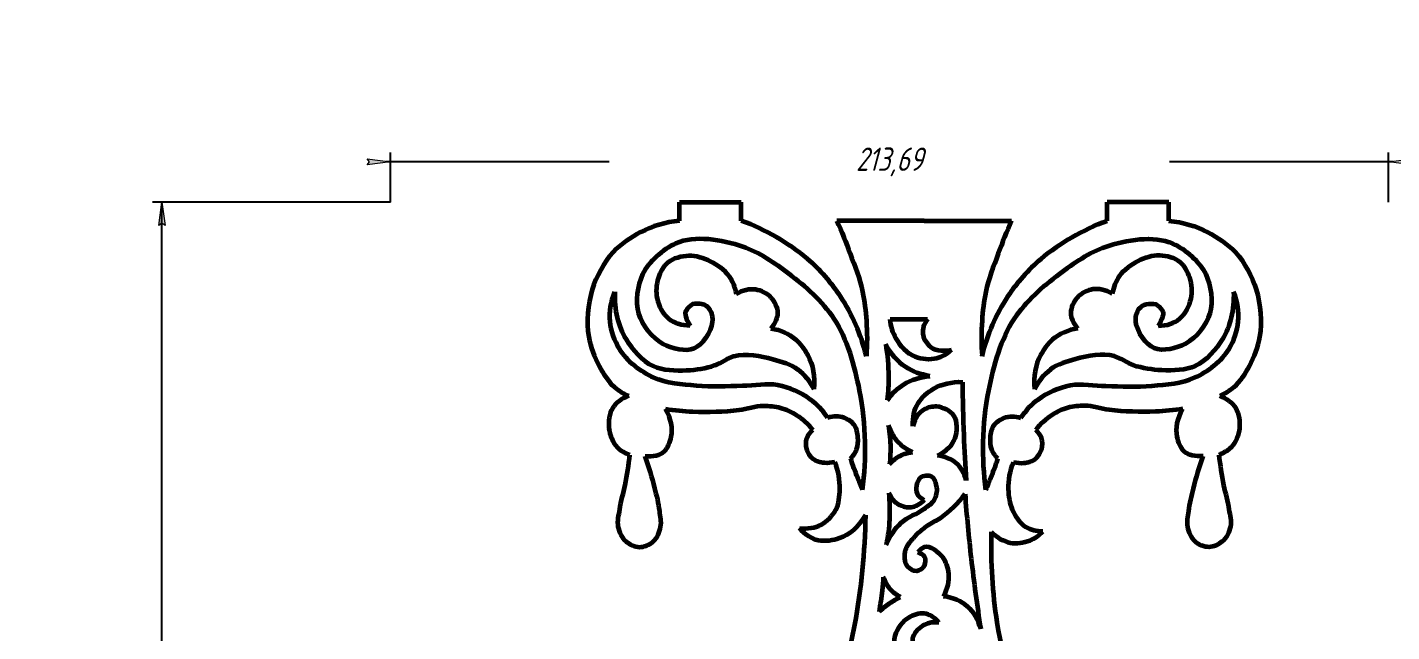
# Model space of a CAD drawing. Header units: millimetres. Extents: x -62 to 553, y -34 to 392.
# Drawn here: x -62 to 230.1, y 262.2 to 391.6 of the extents above; entities that cross this region are included whole.
import ezdxf

# ---------------------------------------------------------------- set-up
doc = ezdxf.new("R2010")
doc.units = ezdxf.units.MM
doc.linetypes.add('K5LT32768', pattern=[0])
doc.linetypes.add('K5LT_THIN', pattern=[0])
doc.styles.add('KDIMTEXTSTYLE', font='GOST_AU.SHX', dxfattribs={"width": 0.96, "oblique": 15, "height": 5})
doc.dimstyles.new('KDIMSTYLE (1.00)', dxfattribs={"dimtxt": 5, "dimasz": 1, "dimexe": 2, "dimexo": 0, "dimgap": 1, "dimtad": 1, "dimtxsty": 'KDIMTEXTSTYLE', "dimsah": 1, "dimcen": 0, "dimdle": 1, "dimadec": 0, "dimazin": 0, "dimtfac": 0.667, "dimtmove": 0, "dimatfit": 3, "dimfxl": 1, "dimtvp": 1, "dimtolj": 1, "dimtzin": 0, "dimarcsym": 0})

# ---------------------------------------------------------------- blocks, each defined once
blk = doc.blocks.new('KDIMARROW_01')
blk.add_hatch(color=0).paths.add_polyline_path([(0, 0), (-5, 0.66), (-4.5, 0), (-5, -0.66)])
at = {"color": 0, "linetype": 'K5LT_THIN', "lineweight": 18}
for p, q in [((-4.5, 0), (-5, 0.66)), ((-5, 0.66), (0, 0)), ((0, 0), (-5, -0.66)), ((-5, -0.66), (-4.5, 0)), ((0, 0), (-1, 0))]:
    blk.add_line(p, q, dxfattribs=at)

msp = doc.modelspace()

# ---------------------------------------------------------------- linework, layer by layer
at = {"color": 30, "linetype": 'K5LT32768', "lineweight": 60, "true_color": 0xff8000}
for p, q in [((77.609, 350.207), (77.609, 354.207)), ((77.609, 354.207), (90.857, 354.207)), ((90.857, 350.207), (90.857, 354.207)), ((169.179, 350.207), (169.179, 354.207)), ((182.427, 354.207), (169.179, 354.207)), ((182.427, 350.207), (182.427, 354.207)), ((130.018, 350.207), (111.316, 350.207)), ((130.018, 350.207), (148.72, 350.207)), ((122.709, 329.099), (130.709, 329.099))]:
    msp.add_line(p, q, dxfattribs=at)
for points, knots in [([(77.609, 350.207), (74.589, 349.872), (71.808, 349.052), (69.268, 347.746), (67.139, 346.651), (65.002, 345.179), (63.388, 343.438), (61.362, 341.253), (59.83, 338.284), (58.944, 335.439), (57.962, 332.285), (57.603, 328.579), (58.192, 325.32), (58.58, 323.174), (59.392, 320.966), (60.448, 319.03), (61.33, 317.414), (62.335, 315.696), (63.73, 314.518), (64.612, 313.772), (65.615, 313.157), (66.738, 312.672)], [0, 0, 0, 0, 1, 1, 1, 2, 2, 2, 3, 3, 3, 4, 4, 4, 5, 5, 5, 6, 6, 6, 7, 7, 7, 7]), ([(117.636, 321.213), (116.467, 325.903), (114.615, 330.16), (112.081, 333.985), (110.128, 336.932), (107.697, 339.739), (105.006, 342.057), (102.979, 343.803), (100.684, 345.316), (98.359, 346.662), (95.974, 348.043), (93.473, 349.225), (90.857, 350.207)], [0, 0, 0, 0, 1, 1, 1, 2, 2, 2, 3, 3, 3, 4, 4, 4, 4]), ([(111.316, 350.207), (112.345, 347.883), (113.296, 345.53), (114.17, 343.149), (115.155, 340.463), (116.242, 337.772), (116.829, 334.982), (117.257, 332.945), (117.489, 330.843), (117.636, 328.762), (117.813, 326.257), (117.813, 323.741), (117.636, 321.213)], [0, 0, 0, 0, 1, 1, 1, 2, 2, 2, 3, 3, 3, 4, 4, 4, 4]), ([(148.72, 350.207), (147.691, 347.883), (146.74, 345.53), (145.866, 343.149), (144.881, 340.463), (143.794, 337.772), (143.207, 334.982), (142.779, 332.945), (142.547, 330.843), (142.4, 328.762), (142.223, 326.257), (142.223, 323.741), (142.4, 321.213)], [0, 0, 0, 0, 1, 1, 1, 2, 2, 2, 3, 3, 3, 4, 4, 4, 4]), ([(142.4, 321.213), (143.569, 325.903), (145.421, 330.16), (147.955, 333.985), (149.908, 336.932), (152.339, 339.739), (155.03, 342.057), (157.057, 343.803), (159.352, 345.316), (161.677, 346.662), (164.062, 348.043), (166.563, 349.225), (169.179, 350.207)], [0, 0, 0, 0, 1, 1, 1, 2, 2, 2, 3, 3, 3, 4, 4, 4, 4]), ([(182.427, 350.207), (185.448, 349.872), (188.228, 349.052), (190.768, 347.746), (192.897, 346.651), (195.034, 345.179), (196.648, 343.438), (198.674, 341.253), (200.206, 338.284), (201.092, 335.439), (202.075, 332.285), (202.433, 328.579), (201.844, 325.32), (201.456, 323.174), (200.644, 320.966), (199.588, 319.03), (198.706, 317.414), (197.701, 315.696), (196.306, 314.518), (195.424, 313.772), (194.421, 313.157), (193.298, 312.672)], [0, 0, 0, 0, 1, 1, 1, 2, 2, 2, 3, 3, 3, 4, 4, 4, 5, 5, 5, 6, 6, 6, 7, 7, 7, 7]), ([(116.812, 292.573), (117.264, 295.985), (117.451, 299.391), (117.375, 302.79), (117.291, 306.474), (116.929, 310.219), (116.193, 313.817), (115.104, 319.14), (113.64, 324.835), (110.68, 329.274), (108.231, 332.946), (104.617, 336.121), (101.031, 338.824), (98.012, 341.101), (94.7, 343.473), (91.186, 344.633), (86.762, 346.093), (80.838, 347.183), (76.812, 345.322), (74.102, 344.07), (71.003, 341.465), (69.723, 338.726), (68.61, 336.345), (68.101, 332.844), (68.837, 330.357), (69.565, 327.894), (71.759, 325.053), (74.055, 323.859), (75.919, 322.89), (78.983, 322.123), (80.75, 322.875), (82.54, 323.636), (84.459, 326.323), (84.688, 328.486), (84.765, 329.216), (84.739, 330.119), (84.347, 330.791), (83.727, 331.856), (83.155, 332.156), (82.413, 332.318), (81.856, 332.439), (80.994, 332.515), (80.436, 332.301), (79.885, 332.091), (79.357, 331.487), (79.081, 331.058), (78.553, 330.239), (79.032, 329.095), (79.936, 327.687)], [0, 0, 0, 0, 1, 1, 1, 2, 2, 2, 3, 3, 3, 4, 4, 4, 5, 5, 5, 6, 6, 6, 7, 7, 7, 8, 8, 8, 9, 9, 9, 10, 10, 10, 11, 11, 11, 12, 12, 12, 13, 13, 13, 14, 14, 14, 15, 15, 15, 16, 16, 16, 16]), ([(143.224, 292.573), (142.772, 295.985), (142.585, 299.391), (142.662, 302.79), (142.745, 306.474), (143.107, 310.219), (143.843, 313.817), (144.932, 319.14), (146.397, 324.835), (149.356, 329.274), (151.805, 332.946), (155.419, 336.121), (159.005, 338.824), (162.024, 341.101), (165.336, 343.473), (168.85, 344.633), (173.274, 346.093), (179.198, 347.183), (183.224, 345.322), (185.934, 344.07), (189.033, 341.465), (190.313, 338.726), (191.426, 336.345), (191.935, 332.844), (191.199, 330.357), (190.471, 327.894), (188.277, 325.053), (185.981, 323.859), (184.117, 322.89), (181.053, 322.123), (179.286, 322.875), (177.496, 323.636), (175.577, 326.323), (175.348, 328.486), (175.271, 329.216), (175.298, 330.119), (175.689, 330.791), (176.309, 331.856), (176.881, 332.156), (177.624, 332.318), (178.18, 332.439), (179.042, 332.515), (179.6, 332.301), (180.151, 332.091), (180.679, 331.487), (180.955, 331.058), (181.483, 330.239), (181.004, 329.095), (180.1, 327.687)], [0, 0, 0, 0, 1, 1, 1, 2, 2, 2, 3, 3, 3, 4, 4, 4, 5, 5, 5, 6, 6, 6, 7, 7, 7, 8, 8, 8, 9, 9, 9, 10, 10, 10, 11, 11, 11, 12, 12, 12, 13, 13, 13, 14, 14, 14, 15, 15, 15, 16, 16, 16, 16]), ([(79.936, 327.687), (78.036, 327.738), (76.502, 328.236), (75.332, 329.181), (74.13, 330.152), (73.218, 331.955), (72.882, 333.509), (72.577, 334.921), (72.688, 336.635), (73.157, 338.019), (73.552, 339.188), (74.242, 340.492), (75.149, 341.271), (76.263, 342.228), (78.095, 342.705), (79.591, 342.759), (81.117, 342.815), (82.818, 342.236), (84.216, 341.546), (85.707, 340.81), (87.251, 339.707), (88.2, 338.363), (88.965, 337.28), (89.484, 336.013), (89.757, 334.562)], [0, 0, 0, 0, 1, 1, 1, 2, 2, 2, 3, 3, 3, 4, 4, 4, 5, 5, 5, 6, 6, 6, 7, 7, 7, 8, 8, 8, 8]), ([(180.1, 327.687), (182, 327.738), (183.535, 328.236), (184.704, 329.181), (185.906, 330.152), (186.818, 331.955), (187.154, 333.509), (187.46, 334.921), (187.348, 336.635), (186.879, 338.019), (186.484, 339.188), (185.794, 340.492), (184.887, 341.271), (183.773, 342.228), (181.941, 342.705), (180.445, 342.759), (178.919, 342.815), (177.218, 342.236), (175.82, 341.546), (174.329, 340.81), (172.785, 339.707), (171.836, 338.363), (171.071, 337.28), (170.552, 336.013), (170.279, 334.562)], [0, 0, 0, 0, 1, 1, 1, 2, 2, 2, 3, 3, 3, 4, 4, 4, 5, 5, 5, 6, 6, 6, 7, 7, 7, 8, 8, 8, 8]), ([(109.334, 308.003), (108.27, 309.561), (107.033, 310.873), (105.623, 311.939), (103.651, 313.43), (101.106, 314.488), (98.691, 314.967), (96.264, 315.449), (93.626, 314.834), (91.094, 314.809), (87.81, 314.776), (84.496, 314.528), (81.242, 314.848), (78.156, 315.152), (74.787, 315.304), (72.062, 316.589), (69.27, 317.906), (66.321, 320.117), (64.743, 322.762), (63.724, 324.469), (62.944, 326.624), (62.764, 328.617), (62.578, 330.684), (62.908, 332.794), (63.754, 334.948)], [0, 0, 0, 0, 1, 1, 1, 2, 2, 2, 3, 3, 3, 4, 4, 4, 5, 5, 5, 6, 6, 6, 7, 7, 7, 8, 8, 8, 8]), ([(63.754, 334.948), (63.627, 331.05), (64.432, 327.673), (66.167, 324.819), (67.524, 322.587), (69.613, 320.163), (71.944, 319.082), (74.022, 318.118), (76.754, 318.083), (79.145, 318.172), (81.17, 318.247), (83.277, 318.582), (85.199, 319.24), (86.609, 319.724), (87.866, 320.799), (89.274, 321.179), (91.886, 321.884), (94.961, 321.265), (97.622, 320.546), (99.461, 320.05), (101.474, 319.458), (102.964, 318.33), (104.37, 317.266), (105.517, 315.855), (106.406, 314.097)], [0, 0, 0, 0, 1, 1, 1, 2, 2, 2, 3, 3, 3, 4, 4, 4, 5, 5, 5, 6, 6, 6, 7, 7, 7, 8, 8, 8, 8]), ([(89.757, 334.562), (91.197, 335.4), (92.571, 335.72), (93.879, 335.524), (95.037, 335.349), (96.405, 334.653), (97.199, 333.784), (97.959, 332.95), (98.618, 331.584), (98.618, 330.486), (98.619, 329.37), (98.13, 328.256), (97.153, 327.143)], [0, 0, 0, 0, 1, 1, 1, 2, 2, 2, 3, 3, 3, 4, 4, 4, 4]), ([(150.702, 308.003), (151.766, 309.561), (153.003, 310.873), (154.413, 311.939), (156.385, 313.43), (158.93, 314.488), (161.345, 314.967), (163.772, 315.449), (166.41, 314.834), (168.942, 314.809), (172.226, 314.776), (175.54, 314.528), (178.794, 314.848), (181.881, 315.152), (185.249, 315.304), (187.974, 316.589), (190.766, 317.906), (193.715, 320.117), (195.293, 322.762), (196.312, 324.469), (197.092, 326.624), (197.272, 328.617), (197.458, 330.684), (197.128, 332.794), (196.283, 334.948)], [0, 0, 0, 0, 1, 1, 1, 2, 2, 2, 3, 3, 3, 4, 4, 4, 5, 5, 5, 6, 6, 6, 7, 7, 7, 8, 8, 8, 8]), ([(196.283, 334.948), (196.409, 331.05), (195.604, 327.673), (193.869, 324.819), (192.512, 322.587), (190.423, 320.163), (188.092, 319.082), (186.014, 318.118), (183.282, 318.083), (180.891, 318.172), (178.866, 318.247), (176.759, 318.582), (174.838, 319.24), (173.427, 319.724), (172.17, 320.799), (170.762, 321.179), (168.15, 321.884), (165.075, 321.265), (162.414, 320.546), (160.575, 320.05), (158.562, 319.458), (157.072, 318.33), (155.666, 317.266), (154.519, 315.855), (153.63, 314.097)], [0, 0, 0, 0, 1, 1, 1, 2, 2, 2, 3, 3, 3, 4, 4, 4, 5, 5, 5, 6, 6, 6, 7, 7, 7, 8, 8, 8, 8]), ([(170.279, 334.562), (168.839, 335.4), (167.465, 335.72), (166.158, 335.524), (164.999, 335.349), (163.631, 334.653), (162.837, 333.784), (162.077, 332.95), (161.418, 331.584), (161.418, 330.486), (161.417, 329.37), (161.906, 328.256), (162.883, 327.143)], [0, 0, 0, 0, 1, 1, 1, 2, 2, 2, 3, 3, 3, 4, 4, 4, 4]), ([(135.878, 322.563), (134.886, 321.629), (133.822, 321.011), (132.684, 320.708), (131.273, 320.332), (129.45, 320.509), (128.113, 321.039), (126.437, 321.705), (124.878, 323.4), (123.965, 325.015), (123.287, 326.216), (122.868, 327.577), (122.709, 329.099)], [0, 0, 0, 0, 1, 1, 1, 2, 2, 2, 3, 3, 3, 4, 4, 4, 4]), ([(130.709, 329.099), (129.951, 328.024), (129.629, 326.985), (129.743, 325.982), (129.84, 325.126), (130.395, 324.085), (130.988, 323.491), (132.049, 322.429), (133.679, 322.119), (135.878, 322.563)], [0, 0, 0, 0, 1, 1, 1, 2, 2, 2, 3, 3, 3, 3]), ([(97.153, 327.143), (99.284, 326.788), (101.07, 325.994), (102.511, 324.762), (103.554, 323.87), (104.459, 322.617), (105.098, 321.396), (106.215, 319.264), (106.651, 316.831), (106.406, 314.097)], [0, 0, 0, 0, 1, 1, 1, 2, 2, 2, 3, 3, 3, 3]), ([(162.883, 327.143), (160.752, 326.788), (158.966, 325.994), (157.525, 324.762), (156.482, 323.87), (155.577, 322.617), (154.938, 321.396), (153.821, 319.264), (153.385, 316.831), (153.63, 314.097)], [0, 0, 0, 0, 1, 1, 1, 2, 2, 2, 3, 3, 3, 3]), ([(121.766, 323.771), (122.161, 321.496), (122.366, 319.217), (122.383, 316.934), (122.396, 315.211), (122.301, 313.486), (122.098, 311.759)], [0, 0, 0, 0, 1, 1, 1, 2, 2, 2, 2]), ([(131.214, 316.934), (129.254, 317.243), (127.529, 317.892), (126.039, 318.881), (124.29, 320.042), (122.865, 321.672), (121.766, 323.771)], [0, 0, 0, 0, 1, 1, 1, 2, 2, 2, 2]), ([(122.098, 311.759), (123.127, 313.193), (124.33, 314.332), (125.707, 315.178), (127.308, 316.161), (129.144, 316.746), (131.214, 316.934)], [0, 0, 0, 0, 1, 1, 1, 2, 2, 2, 2]), ([(127.606, 306.204), (127.522, 308.091), (127.886, 309.721), (128.698, 311.094), (129.444, 312.356), (130.789, 313.478), (132.069, 314.228), (133.818, 315.253), (135.86, 315.727), (138.194, 315.652)], [0, 0, 0, 0, 1, 1, 1, 2, 2, 2, 3, 3, 3, 3]), ([(138.194, 315.652), (138.23, 311.852), (138.325, 308.053), (138.479, 304.257), (138.61, 301.011), (138.784, 297.767), (139.001, 294.524)], [0, 0, 0, 0, 1, 1, 1, 2, 2, 2, 2]), ([(66.738, 312.672), (65.167, 312.078), (64.027, 311.217), (63.319, 310.089), (62.586, 308.92), (62.349, 307.126), (62.512, 305.721), (62.677, 304.309), (63.314, 302.645), (64.317, 301.638), (65, 300.951), (65.871, 300.429), (66.928, 300.071)], [0, 0, 0, 0, 1, 1, 1, 2, 2, 2, 3, 3, 3, 4, 4, 4, 4]), ([(193.298, 312.672), (194.869, 312.078), (196.009, 311.217), (196.717, 310.089), (197.45, 308.92), (197.687, 307.126), (197.524, 305.721), (197.359, 304.309), (196.722, 302.645), (195.72, 301.638), (195.036, 300.951), (194.165, 300.429), (193.108, 300.071)], [0, 0, 0, 0, 1, 1, 1, 2, 2, 2, 3, 3, 3, 4, 4, 4, 4]), ([(70.256, 299.792), (72.026, 299.612), (73.384, 299.942), (74.331, 300.781), (75.114, 301.475), (75.599, 302.832), (75.835, 303.907), (76.248, 305.797), (75.839, 307.788), (74.608, 309.881)], [0, 0, 0, 0, 1, 1, 1, 2, 2, 2, 3, 3, 3, 3]), ([(74.608, 309.881), (76.557, 309.602), (78.509, 309.417), (80.464, 309.327), (83.766, 309.175), (87.113, 309.287), (90.395, 309.683), (92.144, 309.895), (93.87, 310.559), (95.618, 310.554), (96.828, 310.55), (98.094, 310.442), (99.258, 310.119), (100.444, 309.789), (101.622, 309.235), (102.661, 308.576), (103.975, 307.74), (105.136, 306.672), (106.142, 305.371)], [0, 0, 0, 0, 1, 1, 1, 2, 2, 2, 3, 3, 3, 4, 4, 4, 5, 5, 5, 6, 6, 6, 6]), ([(132.876, 299.889), (134.822, 300.852), (136.073, 302.087), (136.627, 303.592), (137.137, 304.977), (137.194, 307.284), (136.39, 308.435), (135.695, 309.429), (133.996, 310.315), (132.686, 310.382), (131.829, 310.426), (130.761, 310.185), (130.018, 309.765), (128.852, 309.106), (128.048, 307.919), (127.606, 306.204)], [0, 0, 0, 0, 1, 1, 1, 2, 2, 2, 3, 3, 3, 4, 4, 4, 5, 5, 5, 5]), ([(185.428, 309.881), (183.479, 309.602), (181.527, 309.417), (179.572, 309.327), (176.27, 309.175), (172.923, 309.287), (169.641, 309.683), (167.892, 309.895), (166.166, 310.559), (164.418, 310.554), (163.208, 310.55), (161.942, 310.442), (160.778, 310.119), (159.592, 309.789), (158.414, 309.235), (157.376, 308.576), (156.061, 307.74), (154.9, 306.672), (153.894, 305.371)], [0, 0, 0, 0, 1, 1, 1, 2, 2, 2, 3, 3, 3, 4, 4, 4, 5, 5, 5, 6, 6, 6, 6]), ([(189.78, 299.792), (188.01, 299.612), (186.652, 299.942), (185.705, 300.781), (184.922, 301.475), (184.437, 302.832), (184.202, 303.907), (183.788, 305.797), (184.197, 307.788), (185.428, 309.881)], [0, 0, 0, 0, 1, 1, 1, 2, 2, 2, 3, 3, 3, 3]), ([(114.24, 299.259), (114.842, 299.845), (115.277, 300.491), (115.546, 301.198), (115.848, 301.992), (115.898, 302.954), (115.823, 303.809), (115.746, 304.682), (115.558, 305.692), (115.071, 306.381), (114.576, 307.082), (113.668, 307.662), (112.855, 307.964), (111.805, 308.354), (110.631, 308.368), (109.334, 308.003)], [0, 0, 0, 0, 1, 1, 1, 2, 2, 2, 3, 3, 3, 4, 4, 4, 5, 5, 5, 5]), ([(145.796, 299.259), (145.194, 299.845), (144.759, 300.491), (144.49, 301.198), (144.188, 301.992), (144.138, 302.954), (144.213, 303.809), (144.29, 304.682), (144.478, 305.692), (144.965, 306.381), (145.46, 307.082), (146.368, 307.662), (147.181, 307.964), (148.231, 308.354), (149.405, 308.368), (150.702, 308.003)], [0, 0, 0, 0, 1, 1, 1, 2, 2, 2, 3, 3, 3, 4, 4, 4, 5, 5, 5, 5]), ([(110.877, 298.507), (110.121, 298.298), (109.382, 298.232), (108.661, 298.31), (107.834, 298.398), (106.881, 298.645), (106.248, 299.141), (105.616, 299.635), (105.078, 300.494), (104.863, 301.277), (104.662, 302.007), (104.652, 302.939), (104.903, 303.651), (105.126, 304.287), (105.54, 304.86), (106.142, 305.371)], [0, 0, 0, 0, 1, 1, 1, 2, 2, 2, 3, 3, 3, 4, 4, 4, 5, 5, 5, 5]), ([(122.383, 306.394), (122.634, 304.78), (122.765, 303.164), (122.778, 301.546), (122.787, 300.377), (122.735, 299.208), (122.621, 298.037)], [0, 0, 0, 0, 1, 1, 1, 2, 2, 2, 2]), ([(127.511, 300.601), (126.335, 301.133), (125.338, 301.83), (124.52, 302.69), (123.561, 303.699), (122.849, 304.934), (122.383, 306.394)], [0, 0, 0, 0, 1, 1, 1, 2, 2, 2, 2]), ([(149.159, 298.507), (149.915, 298.298), (150.654, 298.232), (151.375, 298.31), (152.202, 298.398), (153.155, 298.645), (153.788, 299.141), (154.42, 299.635), (154.958, 300.494), (155.173, 301.277), (155.374, 302.007), (155.384, 302.939), (155.134, 303.651), (154.91, 304.287), (154.496, 304.86), (153.894, 305.371)], [0, 0, 0, 0, 1, 1, 1, 2, 2, 2, 3, 3, 3, 4, 4, 4, 5, 5, 5, 5]), ([(66.928, 300.071), (66.661, 297.88), (66.32, 295.703), (65.903, 293.54), (65.569, 291.803), (65.002, 290.106), (64.756, 288.357), (64.585, 287.141), (64.196, 285.831), (64.439, 284.677), (64.68, 283.538), (65.307, 282.215), (66.18, 281.473), (66.92, 280.844), (68.077, 280.299), (69.029, 280.286), (70.015, 280.271), (71.251, 280.812), (71.997, 281.473), (72.823, 282.203), (73.357, 283.52), (73.579, 284.638), (73.79, 285.702), (73.515, 286.889), (73.381, 288.001), (73.185, 289.643), (72.752, 291.26), (72.353, 292.868), (71.772, 295.206), (71.073, 297.514), (70.256, 299.792)], [0, 0, 0, 0, 1, 1, 1, 2, 2, 2, 3, 3, 3, 4, 4, 4, 5, 5, 5, 6, 6, 6, 7, 7, 7, 8, 8, 8, 9, 9, 9, 10, 10, 10, 10]), ([(103.31, 284.343), (105.074, 284.151), (106.613, 284.398), (107.926, 285.084), (109.182, 285.741), (110.405, 287), (111.075, 288.26), (111.752, 289.532), (111.899, 291.213), (111.945, 292.691), (112.007, 294.627), (111.65, 296.566), (110.877, 298.507)], [0, 0, 0, 0, 1, 1, 1, 2, 2, 2, 3, 3, 3, 4, 4, 4, 4]), ([(116.812, 292.573), (116.444, 293.438), (116.088, 294.309), (115.744, 295.184), (115.214, 296.531), (114.713, 297.89), (114.24, 299.259)], [0, 0, 0, 0, 1, 1, 1, 2, 2, 2, 2]), ([(122.621, 298.037), (123.156, 298.677), (123.757, 299.2), (124.425, 299.604), (125.331, 300.153), (126.36, 300.486), (127.511, 300.601)], [0, 0, 0, 0, 1, 1, 1, 2, 2, 2, 2]), ([(139.001, 294.524), (138.593, 296.159), (137.865, 297.425), (136.817, 298.322), (135.803, 299.19), (134.489, 299.713), (132.876, 299.889)], [0, 0, 0, 0, 1, 1, 1, 2, 2, 2, 2]), ([(143.224, 292.573), (143.592, 293.438), (143.948, 294.309), (144.292, 295.184), (144.822, 296.531), (145.323, 297.89), (145.796, 299.259)], [0, 0, 0, 0, 1, 1, 1, 2, 2, 2, 2]), ([(155.45, 283.631), (154.035, 283.627), (152.822, 283.931), (151.81, 284.541), (150.546, 285.302), (149.581, 286.871), (148.961, 288.26), (148.364, 289.599), (148.138, 291.213), (148.091, 292.691), (148.03, 294.627), (148.386, 296.566), (149.159, 298.507)], [0, 0, 0, 0, 1, 1, 1, 2, 2, 2, 3, 3, 3, 4, 4, 4, 4]), ([(193.108, 300.071), (193.375, 297.88), (193.716, 295.703), (194.133, 293.54), (194.467, 291.803), (195.034, 290.106), (195.28, 288.357), (195.452, 287.141), (195.84, 285.831), (195.597, 284.677), (195.356, 283.538), (194.73, 282.215), (193.856, 281.473), (193.116, 280.844), (191.959, 280.299), (191.007, 280.286), (190.021, 280.271), (188.785, 280.812), (188.039, 281.473), (187.214, 282.203), (186.679, 283.52), (186.457, 284.638), (186.246, 285.702), (186.522, 286.889), (186.655, 288.001), (186.851, 289.643), (187.284, 291.26), (187.683, 292.868), (188.264, 295.206), (188.963, 297.514), (189.78, 299.792)], [0, 0, 0, 0, 1, 1, 1, 2, 2, 2, 3, 3, 3, 4, 4, 4, 5, 5, 5, 6, 6, 6, 7, 7, 7, 8, 8, 8, 9, 9, 9, 10, 10, 10, 10]), ([(121.907, 280.768), (122.675, 282.623), (123.72, 284.19), (125.041, 285.469), (126.405, 286.789), (128.486, 287.321), (130.018, 288.508), (130.798, 289.111), (131.813, 289.633), (132.258, 290.454), (132.649, 291.176), (132.84, 292.198), (132.733, 293.018), (132.627, 293.827), (132.252, 295.001), (131.641, 295.345), (131.044, 295.68), (129.702, 295.582), (129.142, 295.115), (128.727, 294.769), (128.448, 294.027), (128.345, 293.439), (128.248, 292.888), (128.252, 292.19), (128.482, 291.708), (128.748, 291.15), (129.26, 290.72), (130.018, 290.416)], [0, 0, 0, 0, 1, 1, 1, 2, 2, 2, 3, 3, 3, 4, 4, 4, 5, 5, 5, 6, 6, 6, 7, 7, 7, 8, 8, 8, 9, 9, 9, 9]), ([(122.43, 291.926), (122.618, 290.02), (122.666, 288.121), (122.572, 286.229), (122.482, 284.402), (122.26, 282.582), (121.907, 280.768)], [0, 0, 0, 0, 1, 1, 1, 2, 2, 2, 2]), ([(122.43, 291.926), (122.96, 290.728), (123.695, 289.877), (124.635, 289.372), (125.371, 288.977), (126.401, 288.727), (127.218, 288.823), (128.216, 288.939), (129.149, 289.47), (130.018, 290.416)], [0, 0, 0, 0, 1, 1, 1, 2, 2, 2, 3, 3, 3, 3]), ([(128.644, 279.166), (129.305, 278.991), (129.763, 278.704), (130.018, 278.304), (130.34, 277.801), (130.299, 276.797), (130.018, 276.26), (129.746, 275.741), (128.97, 275.165), (128.413, 275.106), (127.782, 275.039), (126.871, 275.658), (126.435, 276.161), (125.744, 276.958), (125.748, 278.615), (126.039, 279.689), (126.289, 280.61), (127.075, 281.456), (127.721, 282.228), (128.572, 283.247), (129.638, 284.122), (130.721, 284.899), (131.61, 285.536), (132.661, 285.955), (133.557, 286.58), (135.536, 287.963), (137.271, 289.662), (138.763, 291.678)], [0, 0, 0, 0, 1, 1, 1, 2, 2, 2, 3, 3, 3, 4, 4, 4, 5, 5, 5, 6, 6, 6, 7, 7, 7, 8, 8, 8, 9, 9, 9, 9]), ([(138.763, 291.678), (139.106, 287.064), (139.539, 282.461), (140.062, 277.867), (140.637, 272.818), (141.32, 267.782), (142.113, 262.757)], [0, 0, 0, 0, 1, 1, 1, 2, 2, 2, 2]), ([(117.439, 287.144), (115.965, 284.604), (114.104, 282.945), (111.856, 282.167), (110.504, 281.699), (108.759, 281.405), (107.378, 281.72), (105.892, 282.058), (104.524, 282.93), (103.31, 284.343)], [0, 0, 0, 0, 1, 1, 1, 2, 2, 2, 3, 3, 3, 3]), ([(117.439, 287.144), (117.288, 279.182), (116.504, 271.341), (115.087, 263.621), (114.581, 260.864), (113.995, 258.105), (113.328, 255.36)], [0, 0, 0, 0, 1, 1, 1, 2, 2, 2, 2]), ([(144.388, 283.534), (144.198, 276.957), (144.6, 270.485), (145.593, 264.117), (147.022, 254.958), (150.056, 245.892), (153.552, 237.288), (156.793, 229.312), (160.974, 221.602), (165.448, 214.234), (171.326, 204.554), (178.597, 195.674), (185.713, 186.831), (193.215, 177.509), (202.62, 169.609), (209.424, 159.838), (215.69, 150.84), (222.155, 141.192), (225.423, 130.876), (228.581, 120.91), (230.131, 109.503), (229.115, 99.125), (228.157, 89.343), (224.743, 79.168), (220.254, 70.327), (216.337, 62.612), (210.869, 55.328), (204.994, 48.914), (199.025, 42.396), (191.85, 36.772), (184.647, 31.602), (175.482, 25.024), (165.637, 19.418), (155.111, 14.783)], [0, 0, 0, 0, 1, 1, 1, 2, 2, 2, 3, 3, 3, 4, 4, 4, 5, 5, 5, 6, 6, 6, 7, 7, 7, 8, 8, 8, 9, 9, 9, 10, 10, 10, 11, 11, 11, 11]), ([(144.388, 283.534), (145.624, 282.272), (146.961, 281.503), (148.4, 281.226), (149.732, 280.968), (151.373, 281.196), (152.659, 281.72), (153.673, 282.133), (154.603, 282.77), (155.45, 283.631)], [0, 0, 0, 0, 1, 1, 1, 2, 2, 2, 3, 3, 3, 3]), ([(134.182, 269.731), (135.077, 271.384), (135.442, 273.002), (135.276, 274.586), (135.15, 275.79), (134.72, 277.225), (133.977, 278.141), (133.094, 279.227), (131.231, 280.732), (130.018, 280.26), (129.544, 280.076), (129.086, 279.711), (128.644, 279.166)], [0, 0, 0, 0, 1, 1, 1, 2, 2, 2, 3, 3, 3, 4, 4, 4, 4]), ([(121.266, 273.85), (121.191, 272.894), (121.099, 271.94), (120.991, 270.988), (120.819, 269.464), (120.605, 267.946), (120.35, 266.432)], [0, 0, 0, 0, 1, 1, 1, 2, 2, 2, 2]), ([(124.838, 269.591), (124.08, 270.021), (123.423, 270.54), (122.869, 271.148), (122.175, 271.91), (121.641, 272.81), (121.266, 273.85)], [0, 0, 0, 0, 1, 1, 1, 2, 2, 2, 2]), ([(120.35, 266.432), (121.064, 267.102), (121.82, 267.712), (122.617, 268.263), (123.325, 268.753), (124.065, 269.196), (124.838, 269.591)], [0, 0, 0, 0, 1, 1, 1, 2, 2, 2, 2]), ([(142.113, 262.757), (141.561, 264.787), (140.626, 266.382), (139.31, 267.543), (137.986, 268.711), (136.277, 269.44), (134.182, 269.731)], [0, 0, 0, 0, 1, 1, 1, 2, 2, 2, 2]), ([(133.168, 264.12), (132.191, 265.259), (131.141, 265.903), (130.018, 266.052), (128.964, 266.192), (127.615, 265.724), (126.665, 265.163), (125.504, 264.476), (124.429, 263.137), (123.936, 261.911), (123.279, 260.281), (123.633, 258.007), (124.181, 256.267), (124.685, 254.665), (125.729, 253.059), (126.88, 251.82), (128.278, 250.315), (130.456, 249.585), (132.187, 248.385), (133.826, 247.248), (135.832, 246.357), (137.002, 244.826), (138.039, 243.471), (138.734, 241.845), (139.088, 239.949)], [0, 0, 0, 0, 1, 1, 1, 2, 2, 2, 3, 3, 3, 4, 4, 4, 5, 5, 5, 6, 6, 6, 7, 7, 7, 8, 8, 8, 8]), ([(133.168, 264.12), (131.963, 264.249), (130.913, 264.086), (130.018, 263.63), (129.031, 263.127), (127.953, 262.073), (127.625, 261.053), (127.321, 260.111), (127.518, 258.767), (127.919, 257.814), (128.318, 256.866), (129.168, 255.839), (130.018, 255.348), (131.312, 254.601), (132.955, 254.621), (134.947, 255.409)], [0, 0, 0, 0, 1, 1, 1, 2, 2, 2, 3, 3, 3, 4, 4, 4, 5, 5, 5, 5])]:
    msp.add_open_spline(points, degree=3, knots=knots, dxfattribs=at)

# ---------------------------------------------------------------- dimensions: what is measured, and where the dimension line sits
at = {"color": 7}
msp.add_linear_dim(base=(15.7387, 362.8075), p1=(229.4242, 354.2071), p2=(15.7387, 354.2071), location=(122.5814, 362.8075), dimstyle='KDIMSTYLE (1.00)', override={"dimexo": 0, "dimpost": '\\H5.0;\\W0.965;\\Q15;<>', "dimblk1": 'KDIMARROW_01', "dimblk2": 'KDIMARROW_01', "dimse1": 0, "dimse2": 0, "dimclrt": 7, "dimtolj": 1}, dxfattribs=at).render()
msp.add_linear_dim(base=(-33.207, 354.207), p1=(15.739, 10.783), p2=(15.739, 354.207), angle=90, location=(-33.207, 182.495), dimstyle='KDIMSTYLE (1.00)', override={"dimexo": 0, "dimpost": '\\H5.0;\\W0.965;\\Q15;<>', "dimblk1": 'KDIMARROW_01', "dimblk2": 'KDIMARROW_01', "dimse1": 0, "dimse2": 0, "dimclrt": 7, "dimtolj": 1}, dxfattribs=at).render()

doc.saveas('drawing.dxf')
